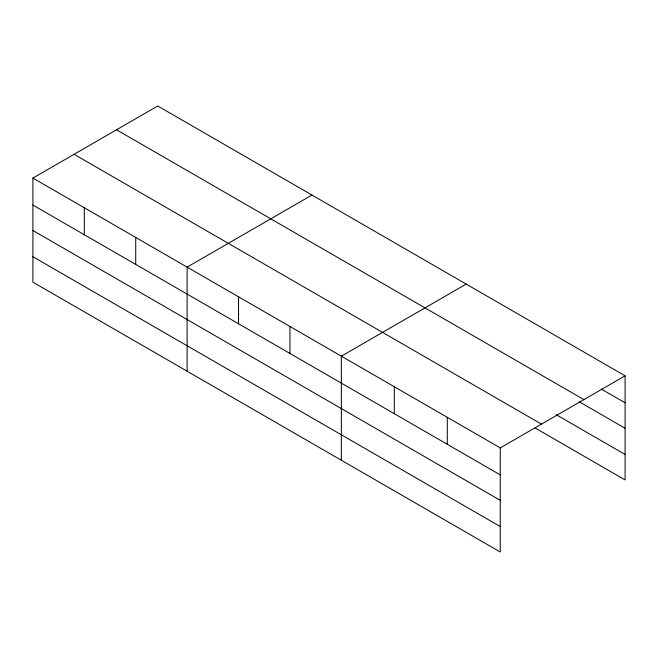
<?xml version="1.0" encoding="UTF-8"?>
<svg xmlns="http://www.w3.org/2000/svg" width="658" height="658" viewBox="0 0 658 658"><rect width="100%" height="100%" fill="white"/><g stroke="black" fill="none" stroke-linecap="round" stroke-linejoin="round"><path stroke-width="0.99" d="M500.261 500.327L500.261 447.909L32.9 178.079L32.9 282.167L500.261 551.996L500.261 500.327L32.9 230.497M535.053 427.93L625.1 479.921L625.1 375.833L157.739 106.004L32.9 178.079M311.966 195.048L187.127 267.123L187.127 371.211M466.201 284.091L341.354 356.167L341.354 460.255M500.261 447.909L625.1 375.833M601.264 389.043L625.1 402.803M116.54 129.791L583.901 399.62M579.196 401.75L625.1 428.251M556.24 414.713L625.1 454.472M74.099 154.301L541.46 424.122M32.9 205.049L500.261 474.879M32.9 256.719L500.261 526.548M447.292 417.328L447.292 444.298M394.323 386.748L394.323 413.718M289.948 326.491L289.948 353.461M238.541 296.807L238.541 323.777M135.721 237.448L135.721 264.417M84.306 207.763L84.306 234.733"/></g></svg>
